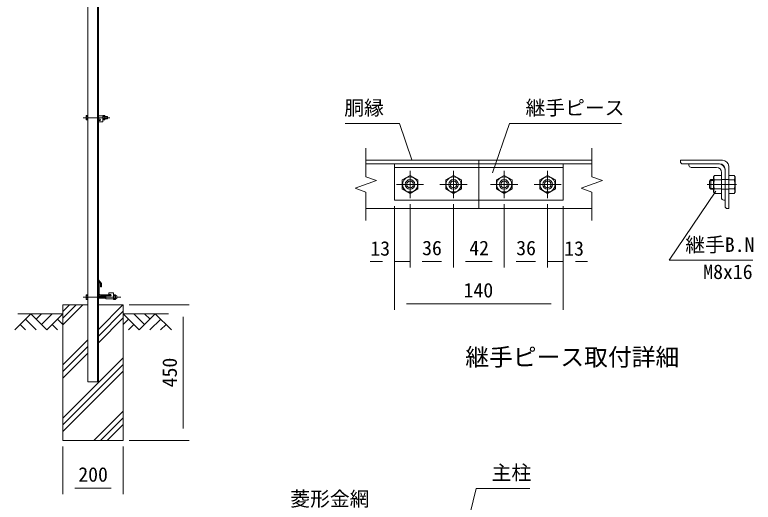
# Model space of a CAD drawing. Units: millimetres, scale not verified, with parts at other scales. Extents: x -4200 to 4200, y -2970 to 2970.
# Drawn here: x -178 to 2270, y -260 to 1355 of the extents above; entities that cross this region are included whole.
import ezdxf
from ezdxf.enums import TextEntityAlignment as Align

# ---------------------------------------------------------------- set-up
doc = ezdxf.new("R2010")
doc.units = ezdxf.units.MM
doc.header["$LTSCALE"] = 20
doc.linetypes.add('DASHED', pattern=[7.5, 6, -1.5])
doc.linetypes.add('USER1', pattern=[50.8, 31.75, -6.35, 6.35, -6.35])
for name, color, linetype, lineweight in [('0-0_D-STR1', 1, 'Continuous', 18), ('0-1_D-BMK', 2, 'USER1', 13), ('0-2_D-STR-DIM', 7, 'Continuous', 9), ('0-3_D-STR3', 3, 'Continuous', 13), ('0-4_D-BGD', 7, 'Continuous', 9), ('0-5_D-STR4', 7, 'Continuous', 9), ('0-6_D-DCR-HCH', 7, 'Continuous', 9), ('0-A_D-STR-TXT', 7, 'Continuous', 9)]:
    doc.layers.add(name, color=color, linetype=linetype, lineweight=lineweight)
doc.layers.add('0-8_D-TTL-TXT', color=7, linetype='Continuous')
doc.styles.add('ＭＳ ゴシック', font='')
doc.styles.get('ＭＳ ゴシック').set_extended_font_data('MS Gothic')

msp = doc.modelspace()

# ---------------------------------------------------------------- linework, layer by layer
at = {"layer": '0-0_D-STR1'}
for p, q in [((64.03, 138.92), (64.03, 2208.92)), ((96.03, 138.92), (96.03, 2208.92)), ((99.03, 138.92), (99.03, 2208.92)), ((985.69, 872.81), (1735.69, 872.81)), ((985.69, 860.81), (1735.69, 860.81)), ((1360.69, 872.81), (1360.69, 860.81)), ((2169.05, 872.81), (2029.05, 872.81)), ((2029.05, 868.81), (2029.05, 872.81)), ((2159.05, 860.81), (2037.05, 860.81)), ((2177.05, 720.81), (2177.05, 842.81)), ((2189.05, 712.81), (2189.05, 852.81)), ((1360.69, 740.81), (1360.69, 712.81)), ((985.69, 712.81), (1735.69, 712.81)), ((2185.05, 712.81), (2189.05, 712.81)), ((109.03, 464.65), (99.03, 477.15)), ((99.03, 472.58), (99.03, 477.15)), ((106.03, 463.53), (99.03, 472.58)), ((100.03, 463.92), (99.03, 463.92)), ((99.03, 428.92), (99.03, 463.92)), ((102.03, 431.42), (102.03, 461.92)), ((106.03, 453.65), (106.03, 463.53)), ((106.03, 453.65), (109.03, 453.65)), ((109.03, 453.65), (109.03, 464.65)), ((139.03, 423.92), (104.03, 423.92)), ((137.03, 426.92), (106.53, 426.92)), ((139.03, 424.92), (139.03, 423.92)), ((99.03, 138.92), (64.03, 138.92))]:
    msp.add_line(p, q, dxfattribs=at)
at = {"layer": '0-0_D-STR1', "color": 4, "linetype": 'DASHED', "lineweight": 13}
msp.add_line((1360.69, 860.81), (1360.69, 740.81), dxfattribs=at)
at = {"layer": '0-0_D-STR1'}
for centre, radius, start, end in [((2037.05, 868.81), 8, 180, 270), ((2159.05, 842.81), 18, 0, 90), ((2169.05, 852.81), 20, 0, 90), ((2185.05, 720.81), 8, 180, 270), ((100.03, 461.92), 2, 0, 90), ((104.03, 428.92), 5, 180, 270), ((106.53, 431.42), 4.5, 180, 270), ((137.03, 424.92), 2, 0, 90)]:
    msp.add_arc(centre, radius, start, end, dxfattribs=at)
at = {"layer": '0-1_D-BMK'}
for p, q in [((137.03, 1013.92), (49.03, 1013.92)), ((1132.69, 837.81), (1132.69, 747.81)), ((1276.69, 837.81), (1276.69, 747.81)), ((1444.69, 837.81), (1444.69, 747.81)), ((1588.69, 837.81), (1588.69, 747.81)), ((1087.69, 792.81), (1177.69, 792.81)), ((1231.69, 792.81), (1321.69, 792.81)), ((1399.69, 792.81), (1489.69, 792.81)), ((1543.69, 792.81), (1633.69, 792.81)), ((2118.25, 792.81), (2215.05, 792.81)), ((173.26, 419.42), (49.03, 419.42))]:
    msp.add_line(p, q, dxfattribs=at)
at = {"layer": '0-2_D-STR-DIM'}
for p, q in [((985.69, 912.81), (985.69, 818.46)), ((1735.69, 912.81), (1735.69, 818.46)), ((1770.93, 805.64), (1735.69, 818.46)), ((1700.45, 779.99), (1770.93, 805.64)), ((985.69, 767.16), (985.69, 672.81)), ((1735.69, 767.16), (1700.45, 779.99)), ((1735.69, 767.16), (1735.69, 672.81)), ((1080.69, 720.81), (1080.69, 377.1)), ((1080.69, 720.81), (1080.69, 517.1)), ((1132.69, 727.81), (1132.69, 517.1)), ((1132.69, 727.81), (1132.69, 517.1)), ((1276.69, 727.81), (1276.69, 517.1)), ((1276.69, 727.81), (1276.69, 517.1)), ((1444.69, 727.81), (1444.69, 517.1)), ((1444.69, 727.81), (1444.69, 517.1)), ((1588.69, 727.81), (1588.69, 517.1)), ((1588.69, 727.81), (1588.69, 517.1)), ((1640.69, 720.81), (1640.69, 377.1)), ((1640.69, 720.81), (1640.69, 517.1)), ((1040.69, 537.1), (1000.69, 537.1)), ((1080.69, 537.1), (1132.69, 537.1)), ((1172.69, 537.1), (1236.69, 537.1)), ((1172.69, 537.1), (1212.69, 537.1)), ((1316.69, 537.1), (1404.69, 537.1)), ((1484.69, 537.1), (1548.69, 537.1)), ((1548.69, 537.1), (1508.69, 537.1)), ((1588.69, 537.1), (1640.69, 537.1)), ((1680.69, 537.1), (1720.69, 537.1)), ((201.53, 393.92), (400.54, 393.92)), ((1120.69, 397.1), (1600.69, 397.1)), ((380.54, -16.08), (380.54, 353.92)), ((201.53, -56.08), (400.54, -56.08)), ((-18.47, -76.08), (-18.47, -233.4)), ((181.53, -76.08), (181.53, -233.4)), ((21.53, -213.4), (141.53, -213.4))]:
    msp.add_line(p, q, dxfattribs=at)
msp.add_lwpolyline([(985.69, 767.16), (950.45, 779.99), (1020.93, 805.64), (985.69, 818.46)], dxfattribs=at)
at = {"layer": '0-3_D-STR3'}
for p, q in [((58.73, 1020.22), (59.42, 1021.42)), ((58.73, 1020.22), (58.73, 1007.62)), ((58.73, 1007.62), (59.42, 1006.41)), ((64.03, 1021.42), (59.42, 1021.42)), ((64.03, 1017.67), (59.42, 1017.67)), ((64.03, 1010.16), (59.42, 1010.16)), ((64.03, 1006.41), (59.42, 1006.41)), ((64.03, 1021.42), (64.03, 1006.41)), ((114.03, 1019.92), (99.03, 1019.92)), ((103.78, 1009.42), (99.03, 1009.42)), ((103.78, 1004.92), (99.03, 1004.92)), ((99.03, 1004.92), (99.03, 999.92)), ((114.03, 1006.41), (114.03, 1021.42)), ((114.03, 1019.92), (114.03, 999.92)), ((114.03, 1017.67), (119.8, 1017.67)), ((114.03, 1010.16), (119.8, 1010.16)), ((120.53, 1007.67), (120.53, 1020.17)), ((120.53, 1017.92), (127.83, 1017.92)), ((120.53, 1009.92), (127.83, 1009.92)), ((127.83, 1017.92), (129.03, 1016.72)), ((129.03, 1016.72), (129.03, 1011.12)), ((114.03, 999.92), (99.03, 999.92)), ((1080.69, 860.81), (1640.69, 860.81)), ((1080.69, 860.81), (1080.69, 740.81)), ((1640.69, 860.81), (1640.69, 740.81)), ((2057.05, 860.81), (2057.05, 856.81)), ((2057.05, 860.81), (2157.05, 860.81)), ((1080.69, 848.81), (1640.69, 848.81)), ((2065.05, 848.81), (2149.05, 848.81)), ((2165.05, 832.81), (2165.05, 748.81)), ((2177.05, 840.81), (2177.05, 740.81)), ((1132.69, 822.83), (1106.69, 807.82)), ((1158.69, 807.82), (1132.69, 822.83)), ((1276.69, 822.83), (1250.69, 807.82)), ((1302.69, 807.82), (1276.69, 822.83)), ((1444.69, 822.83), (1418.69, 807.82)), ((1470.69, 807.82), (1444.69, 822.83)), ((1588.69, 822.83), (1562.69, 807.82)), ((1614.69, 807.82), (1588.69, 822.83)), ((2139.05, 808.81), (2129.85, 808.81)), ((2139.05, 817.81), (2139.05, 767.81)), ((2165.05, 822.83), (2165.05, 762.79)), ((2189.05, 808.81), (2165.05, 808.81)), ((2189.05, 762.79), (2189.05, 822.83)), ((2189.05, 822.83), (2207.46, 822.83)), ((2210.25, 818.01), (2207.46, 822.83)), ((2210.25, 767.61), (2210.25, 818.01)), ((1106.69, 807.82), (1106.69, 777.8)), ((1158.69, 777.8), (1158.69, 807.82)), ((1250.69, 807.82), (1250.69, 777.8)), ((1302.69, 777.8), (1302.69, 807.82)), ((1418.69, 807.82), (1418.69, 777.8)), ((1470.69, 777.8), (1470.69, 807.82)), ((1562.69, 807.82), (1562.69, 777.8)), ((1614.69, 777.8), (1614.69, 807.82)), ((2125.05, 781.61), (2125.05, 804.01)), ((2139.05, 805.81), (2126.85, 805.81)), ((2165.05, 807.82), (2141.95, 807.82)), ((2189.05, 807.82), (2207.46, 807.82)), ((1106.69, 777.8), (1132.69, 762.79)), ((1132.69, 762.79), (1158.69, 777.8)), ((1250.69, 777.8), (1276.69, 762.79)), ((1276.69, 762.79), (1302.69, 777.8)), ((1418.69, 777.8), (1444.69, 762.79)), ((1444.69, 762.79), (1470.69, 777.8)), ((1562.69, 777.8), (1588.69, 762.79)), ((1588.69, 762.79), (1614.69, 777.8)), ((2129.85, 776.81), (2125.05, 781.61)), ((2139.05, 779.81), (2126.85, 779.81)), ((2139.05, 776.81), (2129.85, 776.81)), ((2165.05, 777.8), (2141.95, 777.8)), ((2189.05, 776.81), (2165.05, 776.81)), ((2189.05, 777.8), (2207.46, 777.8)), ((2189.05, 762.79), (2207.46, 762.79)), ((2210.25, 767.61), (2207.46, 762.79)), ((1080.69, 740.81), (1640.69, 740.81)), ((2173.05, 740.81), (2177.05, 740.81)), ((58.73, 425.72), (59.42, 426.92)), ((58.73, 413.12), (58.73, 425.72)), ((64.03, 426.92), (59.42, 426.92)), ((64.03, 423.17), (59.42, 423.17)), ((64.03, 411.91), (64.03, 426.92)), ((99.03, 423.42), (124.28, 423.42)), ((99.03, 422.67), (124.28, 422.67)), ((139.03, 423.92), (124.28, 423.92)), ((124.28, 413.42), (124.28, 423.92)), ((149.28, 433.42), (134.28, 433.42)), ((134.28, 428.42), (134.28, 433.42)), ((139.03, 428.42), (134.28, 428.42)), ((149.28, 413.42), (149.28, 433.42)), ((149.28, 413.18), (149.28, 425.53)), ((149.28, 413.18), (149.28, 425.53)), ((150.28, 427.52), (154.78, 427.52)), ((154.78, 423.47), (150.28, 423.47)), ((155.78, 413.18), (155.78, 425.53)), ((155.78, 413.18), (155.78, 425.53)), ((58.73, 413.12), (59.42, 411.91)), ((64.03, 415.66), (59.42, 415.66)), ((64.03, 411.91), (59.42, 411.91)), ((99.03, 416.17), (124.28, 416.17)), ((99.03, 415.42), (124.28, 415.42)), ((149.28, 413.42), (124.28, 413.42)), ((154.78, 415.37), (150.28, 415.37)), ((150.28, 411.32), (154.78, 411.32))]:
    msp.add_line(p, q, dxfattribs=at)
for points in [[(114.03, 1021.42), (119.8, 1021.42), (120.53, 1020.17)], [(114.03, 1006.41), (119.8, 1006.41), (120.53, 1007.67)], [(127.83, 1017.92), (127.83, 1009.92), (129.03, 1011.12)], [(2129.85, 776.81), (2129.85, 808.81), (2125.05, 804.01)], [(2165.05, 822.83), (2141.95, 822.83), (2139.05, 817.81)], [(2165.05, 762.79), (2141.95, 762.79), (2139.05, 767.81)]]:
    msp.add_lwpolyline(points, dxfattribs=at)
for centre, radius in [((1132.69, 792.81), 25), ((1132.69, 792.81), 16), ((1276.69, 792.81), 25), ((1276.69, 792.81), 16), ((1444.69, 792.81), 25), ((1444.69, 792.81), 16), ((1588.69, 792.81), 25), ((1588.69, 792.81), 16), ((1132.69, 792.81), 11.2), ((1276.69, 792.81), 11.2), ((1444.69, 792.81), 11.2), ((1588.69, 792.81), 11.2)]:
    msp.add_circle(centre, radius, dxfattribs=at)
for centre, radius, start, end in [((71.26, 1013.92), 12.42, 162.4121, 197.5879), ((62.17, 1019.55), 3.32, 145.61585, 214.38415), ((62.17, 1008.29), 3.32, 145.61585, 214.38415), ((103.78, 1007.17), 2.25, 270, 90), ((117.06, 1019.55), 3.32, 325.61586, 34.38414), ((107.96, 1013.92), 12.42, 342.4121, 17.5879), ((117.06, 1008.29), 3.32, 325.61585, 34.38416), ((2157.05, 840.81), 20, 0, 90), ((2065.05, 856.81), 8, 180, 270), ((2149.05, 832.81), 16, 0, 90), ((2152.92, 815.33), 13.29, 145.61585, 214.38416), ((2196.5, 815.33), 13.29, 325.61585, 34.38415), ((2189.3, 792.81), 49.68, 162.4121, 197.5879), ((2160.11, 792.81), 49.68, 342.4121, 17.5879), ((2152.92, 770.3), 13.29, 145.61586, 214.38414), ((2196.5, 770.3), 13.29, 325.61585, 34.38415), ((2173.05, 748.81), 8, 180, 270), ((71.26, 419.42), 12.42, 162.4121, 197.5879), ((62.17, 425.05), 3.32, 145.61585, 214.38415), ((139.03, 426.17), 2.25, 270, 90), ((151.83, 425.49), 2.55, 127.42505, 232.57495), ((157.98, 419.42), 8.7, 152.26063, 207.73937), ((153.23, 425.49), 2.55, 307.42505, 52.57495), ((147.08, 419.42), 8.7, 332.26063, 27.73937), ((156.15, 426.36), 0.5, 196.57981, 262.83194), ((155.28, 419.42), 6.5, 277.16806, 82.83194), ((62.17, 413.79), 3.32, 145.61585, 214.38415), ((151.82, 413.34), 2.54, 127.21089, 232.78911), ((153.24, 413.34), 2.54, 307.21089, 52.78911), ((156.15, 412.47), 0.5, 97.16806, 170.16084)]:
    msp.add_arc(centre, radius, start, end, dxfattribs=at)
at = {"layer": '0-4_D-BGD'}
for p, q in [((-168.47, 363.92), (-18.47, 363.92)), ((331.53, 363.92), (181.53, 363.92))]:
    msp.add_line(p, q, dxfattribs=at)
at = {"layer": '0-5_D-STR4'}
for p, q in [((-18.47, 393.92), (-18.47, -56.08)), ((64.03, 393.92), (-18.47, 393.92)), ((181.53, 393.92), (99.03, 393.92)), ((181.53, 393.92), (181.53, -56.08)), ((181.53, -56.08), (-18.47, -56.08))]:
    msp.add_line(p, q, dxfattribs=at)
at = {"layer": '0-6_D-DCR-HCH'}
for p, q in [((-18.47, 327.64), (47.8, 393.92)), ((-18.47, 349.74), (25.7, 393.92)), ((-18.47, 371.84), (3.61, 393.92)), ((99.03, 312.56), (180.38, 393.92)), ((99.03, 290.47), (181.53, 372.97)), ((-124.9, 363.92), (-178.11, 310.71)), ((-142.63, 346.18), (-107, 310.71)), ((-124.9, 363.92), (-71.68, 310.71)), ((-107.16, 346.18), (-89.42, 363.92)), ((-89.42, 328.44), (-53.95, 363.92)), ((-71.68, 310.71), (-18.47, 363.92)), ((-36.21, 346.18), (-18.47, 328.52)), ((99.03, 268.37), (181.53, 350.87)), ((234.74, 310.71), (181.53, 363.92)), ((199.27, 346.18), (181.53, 328.52)), ((252.48, 328.44), (217, 363.92)), ((287.95, 363.92), (234.74, 310.71)), ((270.31, 346.09), (252.48, 363.92)), ((305.69, 346.18), (270.05, 310.71)), ((287.95, 363.92), (341.16, 310.71)), ((-160.37, 328.44), (-142.55, 310.71)), ((-53.95, 328.44), (-36.13, 310.71)), ((217, 328.44), (199.18, 310.71)), ((323.43, 328.44), (305.61, 310.71)), ((-18.47, 195.06), (64.03, 277.56)), ((-18.47, 172.97), (64.03, 255.47)), ((-18.47, 150.87), (64.03, 233.37)), ((-18.47, 18.29), (181.53, 218.29)), ((-18.47, -3.81), (181.53, 196.19)), ((-18.47, -25.91), (181.53, 174.09)), ((83.94, -56.08), (181.53, 41.51)), ((106.03, -56.08), (181.53, 19.41)), ((128.13, -56.08), (181.53, -2.69))]:
    msp.add_line(p, q, dxfattribs=at)
at = {"layer": '0-A_D-STR-TXT'}
for points in [[(917.97, 994.15), (1097.58, 994.15), (1138.46, 874.7)], [(1833.47, 994.15), (1462.24, 994.15), (1405.88, 830.95)], [(2269.32, 541.34), (1992, 541.34), (2146.18, 770.31)], [(1529.65, -214.5), (1352.33, -214.5), (1323.53, -332.54)]]:
    msp.add_lwpolyline(points, dxfattribs=at)

# ---------------------------------------------------------------- texts
at = {"layer": '0-2_D-STR-DIM', "style": 'ＭＳ ゴシック'}
for s, p in [('13', (1000.78, 542.29)), ('36', (1172.59, 543.85)), ('42', (1328.97, 543.85)), ('36', (1484.59, 543.85)), ('13', (1643.7, 542.29)), ('140', (1310.04, 403.85)), ('200', (32.53, -206.65))]:
    msp.add_text(s, height=48.09, dxfattribs=at).set_placement(p, align=Align.BOTTOM_LEFT)
msp.add_text('450', height=48.09, rotation=90, dxfattribs=at).set_placement((373.79, 120.42), align=Align.BOTTOM_LEFT)
at = {"layer": '0-8_D-TTL-TXT', "style": 'ＭＳ ゴシック'}
msp.add_text('継手ピース取付詳細', height=57.77, dxfattribs=at).set_placement((1315.73, 174.49), align=Align.BOTTOM_LEFT)
at = {"layer": '0-A_D-STR-TXT', "style": 'ＭＳ ゴシック'}
for s, p in [('胴縁', (914.42, 1008.13)), ('継手ピース', (1515.45, 1008.26)), ('継手B.N', (2045.2, 554.69)), ('M8x16', (2104.84, 464.93)), ('主柱', (1403.25, -200.77)), ('菱形金網', (735.57, -287.53))]:
    msp.add_text(s, height=48.09, dxfattribs=at).set_placement(p, align=Align.BOTTOM_LEFT)

doc.saveas('drawing.dxf')
